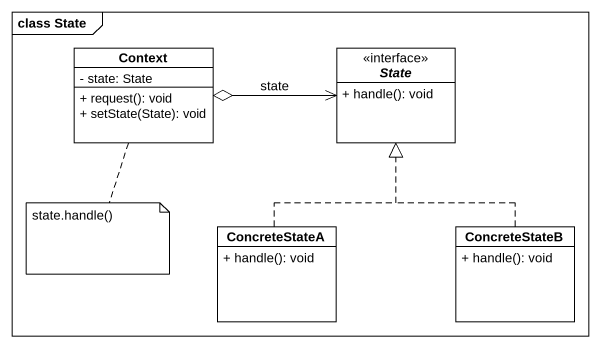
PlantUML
@startuml
mainframe class State
hide circle
hide empty members
skinparam classAttributeIconSize 0
class Context {
  - state: State
  + request(): void
  + setState(State): void
}
interface "State" as State_ {
  + handle(): void
}
class ConcreteStateA {
  + handle(): void
}
class ConcreteStateB {
  + handle(): void
}
State_ <-left-o Context : state
ConcreteStateA .up.|> State_
ConcreteStateB .up.|> State_
note bottom of Context : state.handle()
@enduml
